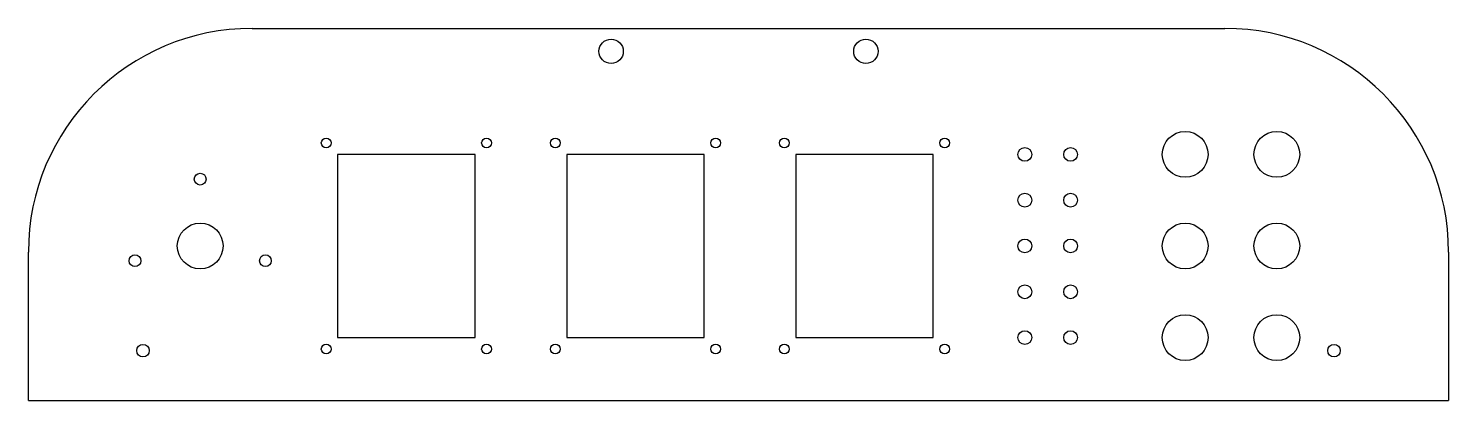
# Model space of a CAD drawing. Header units: inches. Extents: x 0.1 to 15.6, y -4.2 to -0.1.
import ezdxf

# ---------------------------------------------------------------- set-up
doc = ezdxf.new("R2010")
doc.units = ezdxf.units.IN
doc.header["$MEASUREMENT"] = 0

msp = doc.modelspace()

# ---------------------------------------------------------------- linework, layer by layer
at = {"color": 7, "linetype": 'Continuous', "lineweight": 25}
for p, q in [((2.566, -0.125), (13.184, -0.125)), ((5, -1.5), (3.5, -1.5)), ((3.5, -1.5), (3.5, -3.5)), ((5, -3.5), (5, -1.5)), ((7.5, -1.5), (6, -1.5)), ((6, -1.5), (6, -3.5)), ((7.5, -3.5), (7.5, -1.5)), ((10, -1.5), (8.5, -1.5)), ((8.5, -1.5), (8.5, -3.5)), ((10, -3.5), (10, -1.5)), ((0.125, -4.188), (0.125, -2.566)), ((15.625, -2.566), (15.625, -4.188)), ((3.5, -3.5), (5, -3.5)), ((6, -3.5), (7.5, -3.5)), ((8.5, -3.5), (10, -3.5)), ((0.125, -4.188), (15.625, -4.188))]:
    msp.add_line(p, q, dxfattribs=at)
for centre, radius in [((6.485, -0.375), 0.133), ((9.265, -0.375), 0.133), ((3.375, -1.375), 0.0532), ((5.125, -1.375), 0.0532), ((5.875, -1.375), 0.0532), ((7.625, -1.375), 0.0532), ((8.375, -1.375), 0.0532), ((10.125, -1.375), 0.0532), ((12.75, -1.5), 0.25), ((13.75, -1.5), 0.25), ((11, -1.5), 0.075), ((11.5, -1.5), 0.075), ((2, -1.77), 0.0643), ((11, -2), 0.075), ((11.5, -2), 0.075), ((2, -2.5), 0.25), ((12.75, -2.5), 0.25), ((13.75, -2.5), 0.25), ((11, -2.5), 0.075), ((11.5, -2.5), 0.075), ((1.288, -2.661), 0.0643), ((2.712, -2.661), 0.0643), ((11, -3), 0.075), ((11.5, -3), 0.075), ((12.75, -3.5), 0.25), ((13.75, -3.5), 0.25), ((11, -3.5), 0.075), ((11.5, -3.5), 0.075), ((1.375, -3.642), 0.068), ((3.375, -3.625), 0.0532), ((5.125, -3.625), 0.0532), ((5.875, -3.625), 0.0532), ((7.625, -3.625), 0.0532), ((8.375, -3.625), 0.0532), ((10.125, -3.625), 0.0532), ((14.375, -3.642), 0.068)]:
    msp.add_circle(centre, radius, dxfattribs=at)
for centre, start, end in [((2.566, -2.566), 90, 180), ((13.184, -2.566), 0, 90)]:
    msp.add_arc(centre, 2.441, start, end, dxfattribs=at)

doc.saveas('drawing.dxf')
